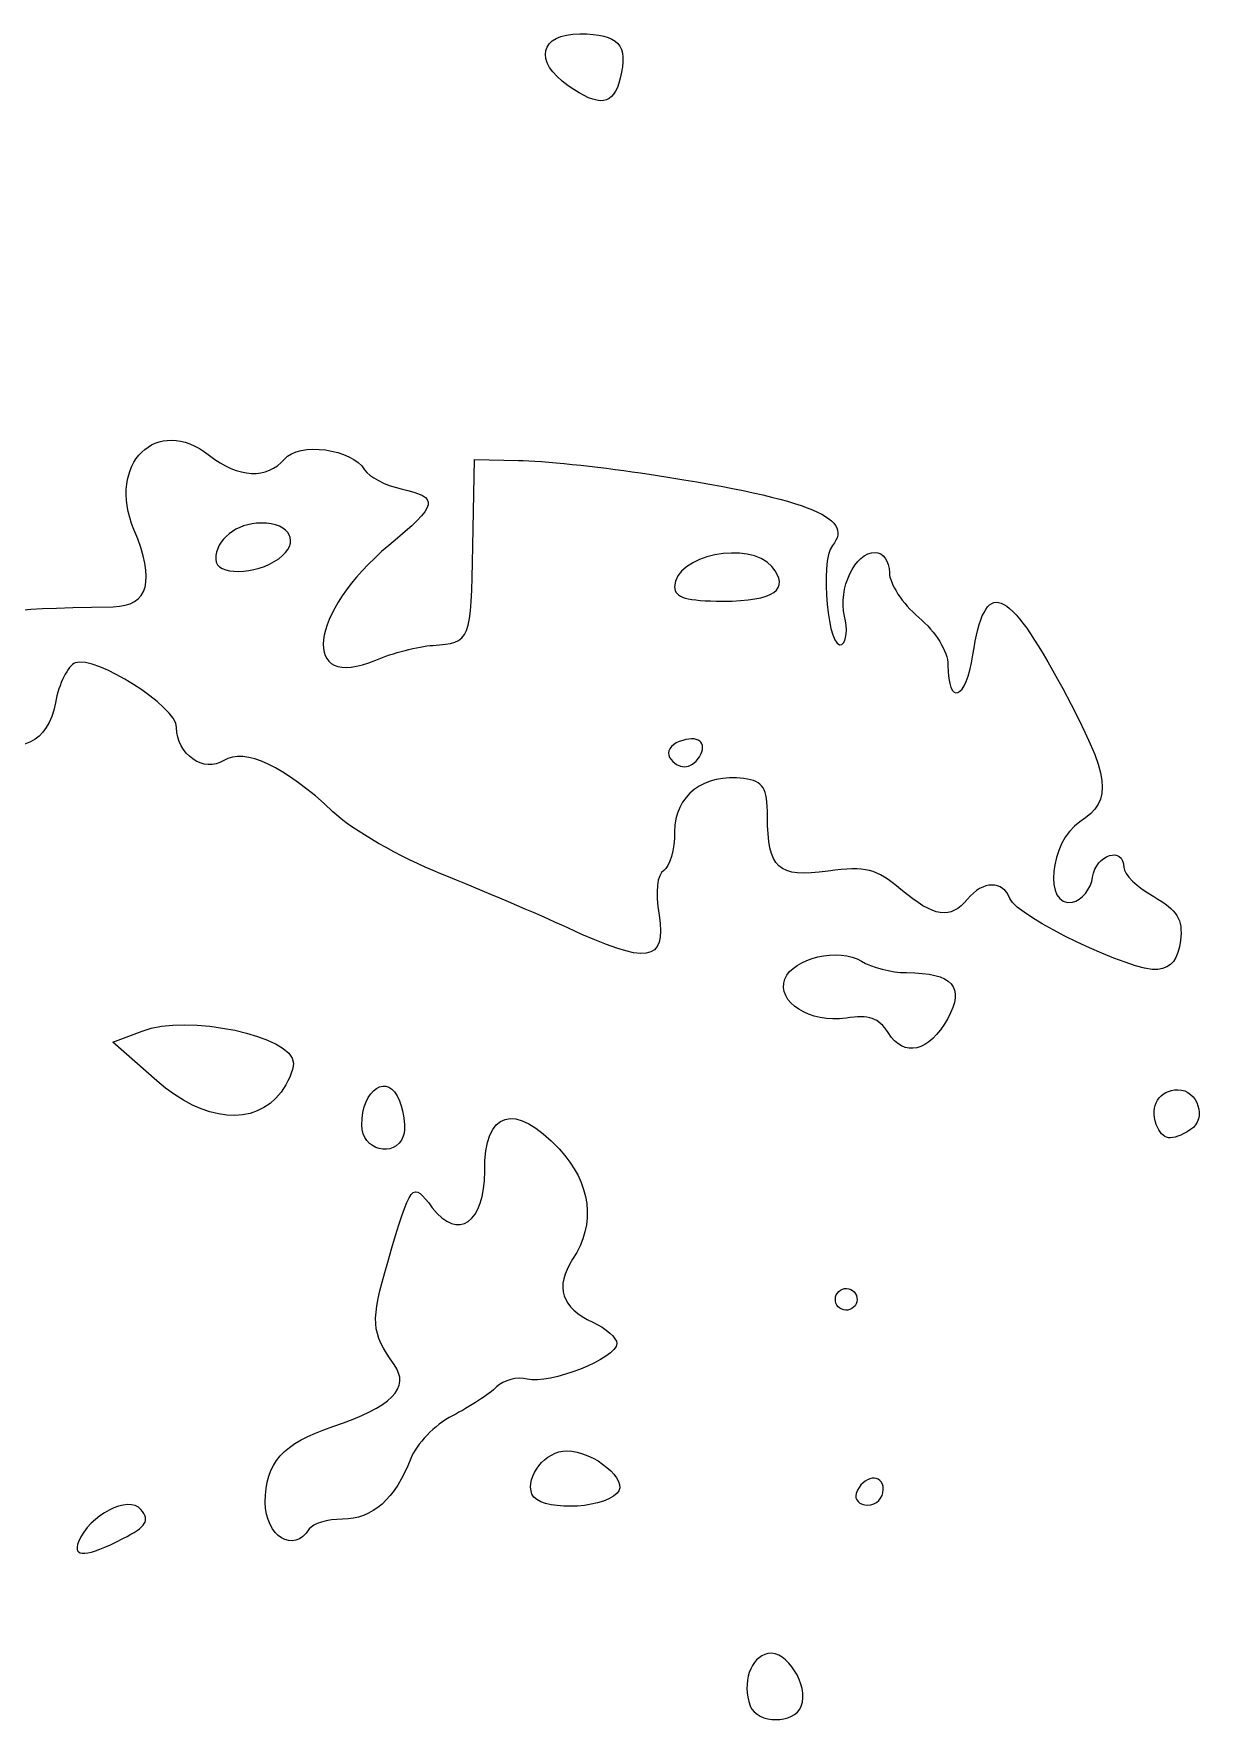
# Model space of a CAD drawing. Header units: centimetres. Extents: x -9.1 to 23.1, y -7.7 to 7.6.
# Drawn here: x -3.068 to -2.283, y -2.778 to -1.648 of the extents above; entities that cross this region are included whole.
import ezdxf

# ---------------------------------------------------------------- set-up
doc = ezdxf.new("R2010")
doc.units = ezdxf.units.CM
doc.header["$MEASUREMENT"] = 0
doc.layers.add('Layer 1', color=7, linetype='Continuous')

msp = doc.modelspace()

# ---------------------------------------------------------------- linework, layer by layer
at = {"layer": 'Layer 1'}
for points, knots in [([(-2.67605, -1.67788), (-2.67043, -1.65548), (-2.67711, -1.64812), (-2.70305, -1.64812), (-2.70305, -1.64812), (-2.73013, -1.64812), (-2.73425, -1.66656), (-2.71083, -1.6829), (-2.71083, -1.6829), (-2.6899, -1.69749), (-2.68064, -1.69616), (-2.67605, -1.67788)], [0, 0, 0, 0, 0.25, 0.25, 0.25, 0.25, 0.5, 0.5, 0.5, 0.5, 1, 1, 1, 1]), ([(-2.3013, -2.25433), (-2.29965, -2.23998), (-2.3033, -2.234), (-2.31922, -2.22494), (-2.31922, -2.22494), (-2.33022, -2.21868), (-2.33923, -2.20989), (-2.33925, -2.2054), (-2.33925, -2.2054), (-2.33933, -2.19095), (-2.3579, -2.19672), (-2.36006, -2.21187), (-2.36006, -2.21187), (-2.36121, -2.21991), (-2.36729, -2.22748), (-2.37358, -2.22868), (-2.37358, -2.22868), (-2.3931, -2.23239), (-2.38908, -2.18835), (-2.36868, -2.17499), (-2.36868, -2.17499), (-2.34614, -2.16022), (-2.34804, -2.14541), (-2.38011, -2.08584), (-2.38011, -2.08584), (-2.41759, -2.01622), (-2.43229, -2.01073), (-2.44019, -2.0634), (-2.44019, -2.0634), (-2.44469, -2.0934), (-2.45685, -2.09828), (-2.45685, -2.07008), (-2.45685, -2.07008), (-2.45685, -2.06103), (-2.4649, -2.04794), (-2.47644, -2.03823), (-2.47644, -2.03823), (-2.48722, -2.02916), (-2.49603, -2.01568), (-2.49603, -2.00826), (-2.49603, -2.00826), (-2.49603, -2.00077), (-2.50028, -1.99478), (-2.5056, -1.99478), (-2.5056, -1.99478), (-2.51895, -1.99478), (-2.53056, -2.0191), (-2.52596, -2.03744), (-2.52596, -2.03744), (-2.52384, -2.04587), (-2.52468, -2.05434), (-2.5278, -2.05628), (-2.5278, -2.05628), (-2.53699, -2.06196), (-2.54288, -2.00075), (-2.53416, -1.99023), (-2.53416, -1.99023), (-2.51826, -1.97107), (-2.55243, -1.95814), (-2.66259, -1.94164), (-2.66259, -1.94164), (-2.69133, -1.93734), (-2.72807, -1.93357), (-2.74423, -1.93327), (-2.74423, -1.93327), (-2.74423, -1.93327), (-2.77362, -1.93273), (-2.77362, -1.93273), (-2.77362, -1.93273), (-2.77362, -1.93273), (-2.77463, -1.99034), (-2.77463, -1.99034), (-2.77463, -1.99034), (-2.77575, -2.05444), (-2.77603, -2.05513), (-2.80134, -2.05694), (-2.80134, -2.05694), (-2.81124, -2.05764), (-2.82846, -2.06206), (-2.8396, -2.06675), (-2.8396, -2.06675), (-2.89077, -2.08829), (-2.88461, -2.03478), (-2.83077, -1.9901), (-2.83077, -1.9901), (-2.7978, -1.96274), (-2.79677, -1.95799), (-2.82257, -1.95232), (-2.82257, -1.95232), (-2.83333, -1.94997), (-2.84435, -1.94421), (-2.84706, -1.93954), (-2.84706, -1.93954), (-2.85521, -1.92551), (-2.89106, -1.92077), (-2.90074, -1.93243), (-2.90074, -1.93243), (-2.91208, -1.9461), (-2.93154, -1.94512), (-2.95088, -1.92992), (-2.95088, -1.92992), (-2.98602, -1.90228), (-3.01976, -1.93545), (-3.00135, -1.97953), (-3.00135, -1.97953), (-2.98695, -2.01399), (-2.99144, -2.03061), (-3.01528, -2.03111), (-3.01528, -2.03111), (-3.09702, -2.0328), (-3.09692, -2.0328), (-3.09692, -2.05168), (-3.09692, -2.05168), (-3.09692, -2.06304), (-3.10316, -2.07437), (-3.1143, -2.08325), (-3.1143, -2.08325), (-3.13386, -2.09885), (-3.13101, -2.10963), (-3.1047, -2.11963), (-3.1047, -2.11963), (-3.07652, -2.13035), (-3.0589, -2.12194), (-3.05392, -2.09543), (-3.05392, -2.09543), (-3.05151, -2.0826), (-3.04554, -2.07057), (-3.04065, -2.06869), (-3.04065, -2.06869), (-3.02697, -2.06344), (-2.97282, -2.09787), (-2.97282, -2.11181), (-2.97282, -2.11181), (-2.97282, -2.12982), (-2.95464, -2.14258), (-2.94125, -2.13398), (-2.94125, -2.13398), (-2.92742, -2.12509), (-2.90018, -2.13785), (-2.86832, -2.16819), (-2.86832, -2.16819), (-2.85575, -2.18015), (-2.82327, -2.1988), (-2.79615, -2.20962), (-2.79615, -2.20962), (-2.76903, -2.22044), (-2.73083, -2.23675), (-2.71124, -2.24586), (-2.71124, -2.24586), (-2.65785, -2.27071), (-2.64508, -2.26891), (-2.65014, -2.23726), (-2.65014, -2.23726), (-2.65265, -2.22157), (-2.65144, -2.21025), (-2.64695, -2.20748), (-2.64695, -2.20748), (-2.64297, -2.20501), (-2.63972, -2.19339), (-2.63972, -2.18164), (-2.63972, -2.18164), (-2.63972, -2.15739), (-2.62002, -2.14228), (-2.59334, -2.14605), (-2.59334, -2.14605), (-2.58023, -2.1479), (-2.57766, -2.15199), (-2.5776, -2.17112), (-2.5776, -2.17112), (-2.57748, -2.20635), (-2.57069, -2.21247), (-2.53691, -2.20784), (-2.53691, -2.20784), (-2.5119, -2.20442), (-2.50485, -2.20619), (-2.48829, -2.22013), (-2.48829, -2.22013), (-2.46601, -2.23887), (-2.45526, -2.24045), (-2.44379, -2.22663), (-2.44379, -2.22663), (-2.43346, -2.21418), (-2.42013, -2.21405), (-2.41541, -2.22622), (-2.41541, -2.22622), (-2.41067, -2.23857), (-2.3334, -2.27564), (-2.31643, -2.27371), (-2.31643, -2.27371), (-2.3075, -2.27268), (-2.30271, -2.26653), (-2.3013, -2.25421), (-2.3013, -2.25421), (-2.3013, -2.25421), (-2.3013, -2.25433), (-2.3013, -2.25433)], [0, 0, 0, 0, 0.02, 0.02, 0.02, 0.02, 0.04, 0.04, 0.04, 0.04, 0.06, 0.06, 0.06, 0.06, 0.08, 0.08, 0.08, 0.08, 0.1, 0.1, 0.1, 0.1, 0.12, 0.12, 0.12, 0.12, 0.14, 0.14, 0.14, 0.14, 0.16, 0.16, 0.16, 0.16, 0.18, 0.18, 0.18, 0.18, 0.2, 0.2, 0.2, 0.2, 0.22, 0.22, 0.22, 0.22, 0.24, 0.24, 0.24, 0.24, 0.26, 0.26, 0.26, 0.26, 0.28, 0.28, 0.28, 0.28, 0.3, 0.3, 0.3, 0.3, 0.32, 0.32, 0.32, 0.32, 0.34, 0.34, 0.34, 0.34, 0.36, 0.36, 0.36, 0.36, 0.38, 0.38, 0.38, 0.38, 0.4, 0.4, 0.4, 0.4, 0.42, 0.42, 0.42, 0.42, 0.44, 0.44, 0.44, 0.44, 0.46, 0.46, 0.46, 0.46, 0.48, 0.48, 0.48, 0.48, 0.5, 0.5, 0.5, 0.5, 0.52, 0.52, 0.52, 0.52, 0.54, 0.54, 0.54, 0.54, 0.56, 0.56, 0.56, 0.56, 0.58, 0.58, 0.58, 0.58, 0.6, 0.6, 0.6, 0.6, 0.62, 0.62, 0.62, 0.62, 0.64, 0.64, 0.64, 0.64, 0.66, 0.66, 0.66, 0.66, 0.68, 0.68, 0.68, 0.68, 0.7, 0.7, 0.7, 0.7, 0.72, 0.72, 0.72, 0.72, 0.74, 0.74, 0.74, 0.74, 0.76, 0.76, 0.76, 0.76, 0.78, 0.78, 0.78, 0.78, 0.8, 0.8, 0.8, 0.8, 0.82, 0.82, 0.82, 0.82, 0.84, 0.84, 0.84, 0.84, 0.86, 0.86, 0.86, 0.86, 0.88, 0.88, 0.88, 0.88, 0.9, 0.9, 0.9, 0.9, 0.92, 0.92, 0.92, 0.92, 0.94, 0.94, 0.94, 0.94, 0.96, 0.96, 0.96, 0.96, 1, 1, 1, 1]), ([(-2.9467, -1.99933), (-2.9467, -1.98635), (-2.93267, -1.97516), (-2.91639, -1.97516), (-2.91639, -1.97516), (-2.89639, -1.97516), (-2.88984, -1.98829), (-2.9045, -1.99901), (-2.9045, -1.99901), (-2.91985, -2.01024), (-2.9467, -2.01043), (-2.9467, -1.99942), (-2.9467, -1.99942), (-2.9467, -1.99942), (-2.9467, -1.99933), (-2.9467, -1.99933)], [0, 0, 0, 0, 0.2, 0.2, 0.2, 0.2, 0.4, 0.4, 0.4, 0.4, 0.6, 0.6, 0.6, 0.6, 1, 1, 1, 1]), ([(-2.63973, -2.01785), (-2.63973, -1.99693), (-2.58945, -1.98644), (-2.57466, -2.00427), (-2.57466, -2.00427), (-2.56192, -2.01963), (-2.57296, -2.02742), (-2.60746, -2.02742), (-2.60746, -2.02742), (-2.63145, -2.02742), (-2.63973, -2.02495), (-2.63973, -2.01785)], [0, 0, 0, 0, 0.25, 0.25, 0.25, 0.25, 0.5, 0.5, 0.5, 0.5, 1, 1, 1, 1]), ([(-2.64302, -2.13187), (-2.64526, -2.12825), (-2.64236, -2.12348), (-2.63659, -2.12127), (-2.63659, -2.12127), (-2.62408, -2.11647), (-2.61712, -2.12176), (-2.62313, -2.13148), (-2.62313, -2.13148), (-2.62855, -2.14025), (-2.63773, -2.14043), (-2.64302, -2.13189), (-2.64302, -2.13189), (-2.64302, -2.13189), (-2.64302, -2.13187), (-2.64302, -2.13187)], [0, 0, 0, 0, 0.2, 0.2, 0.2, 0.2, 0.4, 0.4, 0.4, 0.4, 0.6, 0.6, 0.6, 0.6, 1, 1, 1, 1]), ([(-2.45703, -2.30643), (-2.44522, -2.28512), (-2.45352, -2.27589), (-2.48465, -2.27572), (-2.48465, -2.27572), (-2.49458, -2.27572), (-2.50809, -2.27226), (-2.51469, -2.26814), (-2.51469, -2.26814), (-2.52971, -2.25876), (-2.5605, -2.26592), (-2.56591, -2.28003), (-2.56591, -2.28003), (-2.5718, -2.29537), (-2.54903, -2.30985), (-2.52494, -2.30609), (-2.52494, -2.30609), (-2.50988, -2.30374), (-2.50291, -2.30609), (-2.49687, -2.31584), (-2.49687, -2.31584), (-2.48627, -2.33282), (-2.46945, -2.32885), (-2.45703, -2.30644), (-2.45703, -2.30644), (-2.45703, -2.30644), (-2.45703, -2.30643), (-2.45703, -2.30643)], [0, 0, 0, 0, 0.125, 0.125, 0.125, 0.125, 0.25, 0.25, 0.25, 0.25, 0.375, 0.375, 0.375, 0.375, 0.5, 0.5, 0.5, 0.5, 0.625, 0.625, 0.625, 0.625, 0.75, 0.75, 0.75, 0.75, 1, 1, 1, 1]), ([(-2.9029, -2.35561), (-2.89841, -2.34976), (-2.89474, -2.34106), (-2.89474, -2.33626), (-2.89474, -2.33626), (-2.89474, -2.31808), (-2.96552, -2.30306), (-2.99597, -2.31478), (-2.99597, -2.31478), (-2.99597, -2.31478), (-3.01556, -2.32232), (-3.01556, -2.32232), (-3.01556, -2.32232), (-3.01556, -2.32232), (-2.98617, -2.34802), (-2.98617, -2.34802), (-2.98617, -2.34802), (-2.95428, -2.37591), (-2.92082, -2.37896), (-2.9029, -2.35561)], [0, 0, 0, 0, 0.1666667, 0.1666667, 0.1666667, 0.1666667, 0.3333333, 0.3333333, 0.3333333, 0.3333333, 0.5, 0.5, 0.5, 0.5, 0.6666667, 0.6666667, 0.6666667, 0.6666667, 1, 1, 1, 1]), ([(-2.82118, -2.38502), (-2.81947, -2.38053), (-2.82066, -2.36991), (-2.82381, -2.36142), (-2.82381, -2.36142), (-2.83105, -2.34194), (-2.84901, -2.35352), (-2.84901, -2.37766), (-2.84901, -2.37766), (-2.84901, -2.39446), (-2.82698, -2.40029), (-2.82118, -2.38503), (-2.82118, -2.38503), (-2.82118, -2.38503), (-2.82118, -2.38502), (-2.82118, -2.38502)], [0, 0, 0, 0, 0.2, 0.2, 0.2, 0.2, 0.4, 0.4, 0.4, 0.4, 0.6, 0.6, 0.6, 0.6, 1, 1, 1, 1]), ([(-2.88409, -2.64767), (-2.88187, -2.64409), (-2.87187, -2.64114), (-2.86186, -2.64114), (-2.86186, -2.64114), (-2.84179, -2.64114), (-2.82649, -2.62755), (-2.81625, -2.60062), (-2.81625, -2.60062), (-2.81256, -2.59092), (-2.80001, -2.57805), (-2.78836, -2.57203), (-2.78836, -2.57203), (-2.77671, -2.56601), (-2.76341, -2.55731), (-2.7588, -2.5527), (-2.7588, -2.5527), (-2.7542, -2.5481), (-2.74495, -2.54577), (-2.73825, -2.54752), (-2.73825, -2.54752), (-2.72343, -2.55139), (-2.67836, -2.53352), (-2.67836, -2.52377), (-2.67836, -2.52377), (-2.67836, -2.5199), (-2.68555, -2.51349), (-2.69433, -2.50949), (-2.69433, -2.50949), (-2.71553, -2.49983), (-2.72003, -2.48588), (-2.7079, -2.46737), (-2.7079, -2.46737), (-2.69225, -2.44349), (-2.69555, -2.4165), (-2.7169, -2.39364), (-2.7169, -2.39364), (-2.74671, -2.36173), (-2.76708, -2.3678), (-2.76674, -2.40848), (-2.76674, -2.40848), (-2.76645, -2.44284), (-2.7846, -2.45548), (-2.80179, -2.43288), (-2.80179, -2.43288), (-2.81544, -2.41493), (-2.81585, -2.41543), (-2.8316, -2.4692), (-2.8316, -2.4692), (-2.84325, -2.50897), (-2.8428, -2.51626), (-2.82737, -2.53772), (-2.82737, -2.53772), (-2.81617, -2.55329), (-2.82886, -2.56616), (-2.86833, -2.57927), (-2.86833, -2.57927), (-2.90192, -2.59043), (-2.91349, -2.60337), (-2.91349, -2.62981), (-2.91349, -2.62981), (-2.91349, -2.65274), (-2.8944, -2.66433), (-2.8841, -2.64766), (-2.8841, -2.64766), (-2.8841, -2.64766), (-2.88409, -2.64767), (-2.88409, -2.64767)], [0, 0, 0, 0, 0.0555556, 0.0555556, 0.0555556, 0.0555556, 0.1111111, 0.1111111, 0.1111111, 0.1111111, 0.1666667, 0.1666667, 0.1666667, 0.1666667, 0.2222222, 0.2222222, 0.2222222, 0.2222222, 0.2777778, 0.2777778, 0.2777778, 0.2777778, 0.3333333, 0.3333333, 0.3333333, 0.3333333, 0.3888889, 0.3888889, 0.3888889, 0.3888889, 0.4444444, 0.4444444, 0.4444444, 0.4444444, 0.5, 0.5, 0.5, 0.5, 0.5555556, 0.5555556, 0.5555556, 0.5555556, 0.6111111, 0.6111111, 0.6111111, 0.6111111, 0.6666667, 0.6666667, 0.6666667, 0.6666667, 0.7222222, 0.7222222, 0.7222222, 0.7222222, 0.7777778, 0.7777778, 0.7777778, 0.7777778, 0.8333333, 0.8333333, 0.8333333, 0.8333333, 0.8888889, 0.8888889, 0.8888889, 0.8888889, 1, 1, 1, 1]), ([(-2.29453, -2.38069), (-2.28343, -2.37366), (-2.28971, -2.35401), (-2.30306, -2.35401), (-2.30306, -2.35401), (-2.31534, -2.35401), (-2.32218, -2.36499), (-2.3175, -2.37718), (-2.3175, -2.37718), (-2.31334, -2.38802), (-2.30752, -2.38891), (-2.29454, -2.38068), (-2.29454, -2.38068), (-2.29454, -2.38068), (-2.29453, -2.38069), (-2.29453, -2.38069)], [0, 0, 0, 0, 0.2, 0.2, 0.2, 0.2, 0.4, 0.4, 0.4, 0.4, 0.6, 0.6, 0.6, 0.6, 1, 1, 1, 1]), ([(-2.51874, -2.49037), (-2.52084, -2.48695), (-2.52535, -2.4859), (-2.52875, -2.48802), (-2.52875, -2.48802), (-2.53215, -2.49012), (-2.53322, -2.49462), (-2.53111, -2.49803), (-2.53111, -2.49803), (-2.52901, -2.50145), (-2.5245, -2.5025), (-2.5211, -2.50038), (-2.5211, -2.50038), (-2.5177, -2.49828), (-2.51663, -2.49377), (-2.51874, -2.49037)], [0, 0, 0, 0, 0.2, 0.2, 0.2, 0.2, 0.4, 0.4, 0.4, 0.4, 0.6, 0.6, 0.6, 0.6, 1, 1, 1, 1]), ([(-2.6781, -2.62376), (-2.66978, -2.61544), (-2.69359, -2.59543), (-2.71183, -2.59543), (-2.71183, -2.59543), (-2.72609, -2.59543), (-2.73971, -2.61238), (-2.73511, -2.62439), (-2.73511, -2.62439), (-2.73083, -2.63555), (-2.68944, -2.63509), (-2.67811, -2.62377), (-2.67811, -2.62377), (-2.67811, -2.62377), (-2.6781, -2.62376), (-2.6781, -2.62376)], [0, 0, 0, 0, 0.2, 0.2, 0.2, 0.2, 0.4, 0.4, 0.4, 0.4, 0.6, 0.6, 0.6, 0.6, 1, 1, 1, 1]), ([(-2.51821, -2.62393), (-2.51418, -2.61182), (-2.50011, -2.60981), (-2.50011, -2.62134), (-2.50011, -2.62134), (-2.50011, -2.62703), (-2.50476, -2.63168), (-2.51045, -2.63168), (-2.51045, -2.63168), (-2.51614, -2.63168), (-2.51963, -2.62818), (-2.51821, -2.62392), (-2.51821, -2.62392), (-2.51821, -2.62392), (-2.51821, -2.62393), (-2.51821, -2.62393)], [0, 0, 0, 0, 0.2, 0.2, 0.2, 0.2, 0.4, 0.4, 0.4, 0.4, 0.6, 0.6, 0.6, 0.6, 1, 1, 1, 1]), ([(-3.03847, -2.65617), (-3.03116, -2.63828), (-3.00491, -2.62481), (-2.99669, -2.63472), (-2.99669, -2.63472), (-2.99054, -2.64213), (-2.9929, -2.64591), (-3.00878, -2.65413), (-3.00878, -2.65413), (-3.0326, -2.66645), (-3.04297, -2.66716), (-3.03847, -2.65619), (-3.03847, -2.65619), (-3.03847, -2.65619), (-3.03847, -2.65617), (-3.03847, -2.65617)], [0, 0, 0, 0, 0.2, 0.2, 0.2, 0.2, 0.4, 0.4, 0.4, 0.4, 0.6, 0.6, 0.6, 0.6, 1, 1, 1, 1]), ([(-2.58906, -2.76595), (-2.59491, -2.75072), (-2.58898, -2.73322), (-2.57724, -2.73096), (-2.57724, -2.73096), (-2.5647, -2.72853), (-2.54964, -2.75227), (-2.55494, -2.76608), (-2.55494, -2.76608), (-2.55958, -2.77818), (-2.5844, -2.77809), (-2.58906, -2.76608), (-2.58906, -2.76608), (-2.58906, -2.76608), (-2.58906, -2.76595), (-2.58906, -2.76595)], [0, 0, 0, 0, 0.2, 0.2, 0.2, 0.2, 0.4, 0.4, 0.4, 0.4, 0.6, 0.6, 0.6, 0.6, 1, 1, 1, 1])]:
    msp.add_open_spline(points, degree=3, knots=knots, dxfattribs=at)

doc.saveas('drawing.dxf')
